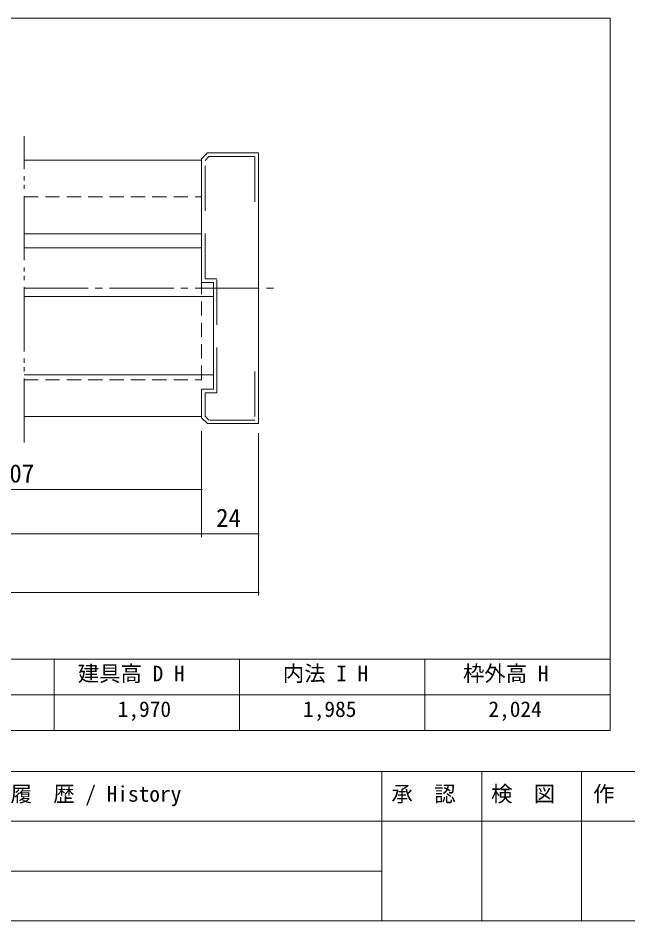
# Model space of a CAD drawing. Units: millimetres on the paper, enlarged 10 times, with parts at other scales. Extents: x -2000 to 2000, y -1385 to 1385.
# Drawn here: x -450 to 405, y -1385 to -118 of the extents above; entities that cross this region are included whole.
import ezdxf
from ezdxf.enums import TextEntityAlignment as Align

# ---------------------------------------------------------------- set-up
doc = ezdxf.new("R2010")
doc.units = ezdxf.units.MM
doc.header["$LTSCALE"] = 10
for name, pattern in [('CHAIN2', [12, 9, -1, 1, -1]), ('DOUBLE_CHAIN2', [12.8, 9, -1, 0.6, -0.6, 0.6, -1]), ('USER2', [9.525, 6.35, -3.175]), ('USER9', [3, 2, -1])]:
    doc.linetypes.add(name, pattern=pattern)
doc.layers.add('1-1_0', color=7, linetype='Continuous', lineweight=20)
doc.layers.add('2-0_18', color=7, linetype='Continuous', lineweight=18)
doc.styles.add('ＭＳ ゴシック', font='')
doc.styles.get('ＭＳ ゴシック').set_extended_font_data('MS Gothic')

msp = doc.modelspace()

# ---------------------------------------------------------------- linework, layer by layer
at = {"layer": '1-1_0'}
for p, q in [((380, -117.5), (-1950, -117.5)), ((380, -117.5), (-1950, -117.5)), ((380, -117.5), (-1950, -117.5)), ((380, -117.5), (-1950, -117.5)), ((380, -1017.5), (380, -117.5)), ((380, -1017.5), (380, -117.5)), ((380, -1017.5), (-1950, -1017.5)), ((380, -1017.5), (-1950, -1017.5)), ((380, -1017.5), (-1950, -1017.5)), ((-400, -1017.5), (-400, -1117.5)), ((-140, -1017.5), (-140, -1117.5)), ((120, -1017.5), (120, -1117.5)), ((380, -1017.5), (380, -1117.5)), ((380, -1067.5), (-1950, -1067.5)), ((380, -1117.5), (-1950, -1117.5)), ((2000, -1175), (-2000, -1175)), ((2000, -1175), (-2000, -1175)), ((60, -1175), (60, -1385)), ((200, -1175), (200, -1385)), ((340, -1175), (340, -1385)), ((2000, -1245), (-1190, -1245)), ((2000, -1245), (-1190, -1245)), ((60, -1315), (-1190, -1315)), ((-2000, -1385), (2000, -1385)), ((-2000, -1385), (2000, -1385))]:
    msp.add_line(p, q, dxfattribs=at)
at = {"layer": '2-0_18', "linetype": 'DOUBLE_CHAIN2', "lineweight": 20}
msp.add_line((-442.13, -713.47), (-442.13, -283.36), dxfattribs=at)
at = {"layer": '2-0_18', "lineweight": 20}
for p, q in [((-193.15, -315.22), (-184.81, -306.89)), ((-193.15, -315.22), (-184.81, -306.89)), ((-193.15, -315.22), (-193.15, -488.56)), ((-193.15, -488.56), (-193.15, -315.22)), ((-184.81, -306.89), (-113.15, -306.89)), ((-113.15, -686.89), (-113.15, -306.89)), ((-442.13, -316.89), (-193.15, -316.89)), ((-193.15, -316.89), (-442.13, -316.89)), ((-442.13, -420.22), (-193.15, -420.22)), ((-442.13, -440.22), (-193.15, -440.22)), ((-176.48, -488.56), (-193.15, -488.56)), ((-176.48, -618.56), (-176.48, -488.56)), ((-176.48, -508.56), (-442.13, -508.56)), ((-176.48, -618.56), (-442.13, -618.56)), ((-193.15, -678.56), (-193.15, -638.56)), ((-193.15, -676.89), (-442.13, -676.89)), ((-193.15, -678.56), (-184.81, -686.89)), ((-184.81, -686.89), (-156.48, -686.89)), ((-156.48, -686.89), (-125.48, -686.89)), ((-125.48, -686.89), (-113.15, -686.89))]:
    msp.add_line(p, q, dxfattribs=at)
at = {"layer": '2-0_18', "linetype": 'USER9'}
for p, q in [((-442.13, -368.56), (-193.15, -368.56)), ((-193.15, -625.22), (-193.15, -488.56)), ((-442.13, -625.22), (-193.15, -625.22))]:
    msp.add_line(p, q, dxfattribs=at)
at = {"layer": '2-0_18', "color": 4, "linetype": 'CHAIN2', "lineweight": 9}
msp.add_line((-442.13, -496.9), (-89.23, -496.9), dxfattribs=at)
at = {"layer": '2-0_18', "color": 4, "lineweight": 9}
for p, q in [((-193.15, -697.37), (-193.15, -846.32)), ((-193.15, -697.37), (-193.15, -846.32)), ((-113.15, -700.29), (-113.15, -927.93)), ((-706.75, -779.33), (-193.15, -779.33)), ((-1446.39, -841.68), (-193.15, -841.68)), ((-113.15, -841.68), (-193.15, -841.68)), ((-1526.39, -923.69), (-113.15, -923.69))]:
    msp.add_line(p, q, dxfattribs=at)
at = {"layer": '2-0_18', "linetype": 'USER2', "lineweight": 20}
msp.add_lwpolyline([(-118.14, -613.56), (-118.14, -681.89), (-182.74, -681.89), (-188.15, -676.49), (-188.15, -643.56), (-171.48, -643.56), (-171.48, -483.56), (-188.15, -483.56), (-188.15, -317.29), (-182.74, -311.89), (-118.14, -311.89), (-118.14, -380.22)], dxfattribs=at)
at = {"layer": '2-0_18', "lineweight": 20}
msp.add_lwpolyline([(-193.15, -638.56), (-176.48, -638.56), (-176.48, -618.56)], dxfattribs=at)
at = {"layer": '2-0_18', "color": 4, "lineweight": 9}
for centre, start, end in [((-193.15, -779.33), 0, 180), ((-193.15, -779.33), 180, 0), ((-193.15, -841.68), 0, 180), ((-193.15, -841.68), 0, 180), ((-193.15, -841.68), 180, 0), ((-193.15, -841.68), 180, 0), ((-113.15, -841.68), 0, 180), ((-113.15, -841.68), 180, 0), ((-113.15, -923.69), 0, 180), ((-113.15, -923.69), 180, 0)]:
    msp.add_arc(centre, 0.521, start, end, dxfattribs=at)

# ---------------------------------------------------------------- texts
at = {"layer": '1-1_0', "style": 'ＭＳ ゴシック'}
for s, p in [('建具高 D H', (-366.7, -1055.24)), ('内法 I H', (-79.13, -1055.24)), ('枠外高 H', (173.69, -1055.24)), ('1,970', (-310.67, -1105.24)), ('1,985', (-50.67, -1105.25)), ('2,024', (209.33, -1105.25)), ('改\u3000定\u3000履\u3000歴 / History', (-581.02, -1224.21)), ('承\u3000認', (73.24, -1224.21)), ('検\u3000図', (213.1, -1224.21)), ('作\u3000成', (356.17, -1224.21))]:
    msp.add_text(s, height=21.99, dxfattribs=at).set_placement(p, align=Align.BOTTOM_LEFT)
at = {"layer": '2-0_18', "style": 'ＭＳ ゴシック'}
for s, p in [('807', (-480.17, -777.25)), ('24', (-172.7, -839.6))]:
    msp.add_text(s, height=25.66, dxfattribs=at).set_placement(p, align=Align.BOTTOM_LEFT)

doc.saveas('drawing.dxf')
